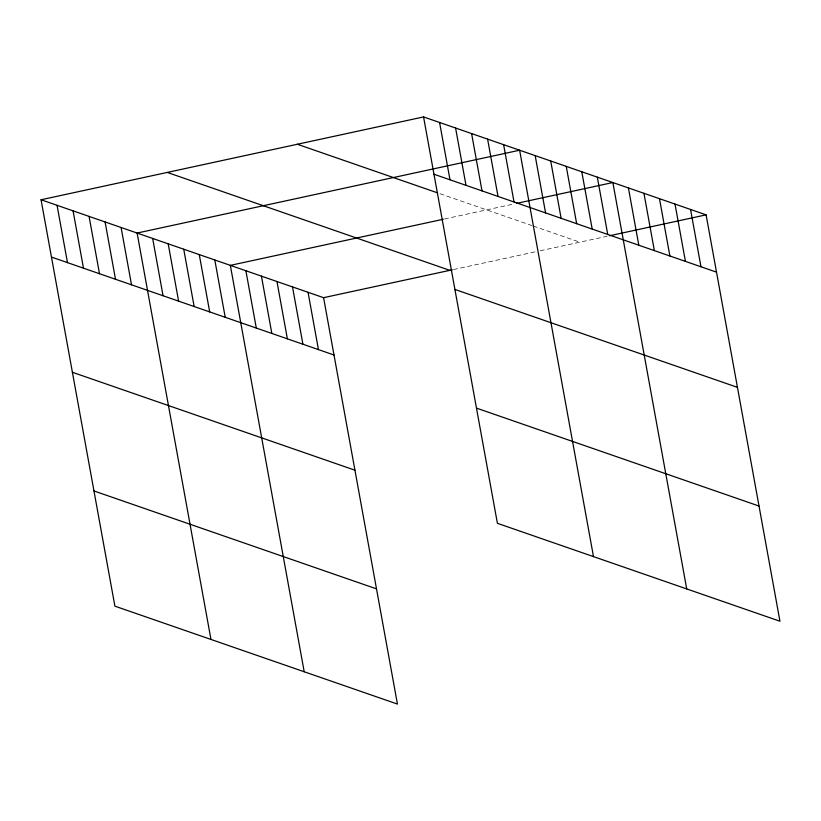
<?xml version="1.0" encoding="UTF-8"?>
<svg xmlns="http://www.w3.org/2000/svg" width="821" height="821" viewBox="0 0 821 821"><rect width="100%" height="100%" fill="white"/><g stroke="black" fill="none" stroke-linecap="round" stroke-linejoin="round"><path stroke-width="0.62" stroke-dasharray="4.11 3.08" d="M444.52 218.991L512.622 204.244M453.531 269.545L536.513 251.575M540.228 250.764L607.088 236.284M440.015 193.715L532.049 225.611M533.25 226.021L579.862 242.185"/><path stroke-width="1.23" d="M41.05 199.76L323.587 297.684L397.436 704.069L114.899 606.155L41.05 199.76L423.564 116.931L706.101 214.845L779.95 621.24L497.413 523.316L423.564 116.931M443.278 219.258L230.342 265.368L304.201 671.763M516.337 203.434L612.856 182.529L686.715 588.924M323.587 297.684L452.289 269.811M609.572 235.75L706.101 214.845M433.981 174.237L716.507 272.151M297.335 144.26L437.624 192.884M167.279 172.431L449.816 270.345M454.916 289.433L737.443 387.348M51.466 257.076L333.993 354.99M476.488 408.119L759.015 506.044M72.402 372.272L354.929 470.187M93.974 490.958L376.5 588.873M690.553 209.458L700.97 266.774M675.016 204.08L685.432 261.386M659.479 198.692L669.895 255.998M643.941 193.304L654.358 250.61M628.404 187.917L638.81 245.233M597.319 177.151L607.735 234.457M581.781 171.763L592.198 229.069M566.244 166.376L576.66 223.681M550.706 160.988L561.123 218.304M535.169 155.61L545.575 212.916M593.48 556.607L519.621 150.222L137.107 233.051L210.966 639.446M503.612 144.67L514.028 201.976M487.602 139.118L498.019 196.435M471.593 133.577L482.009 190.883M455.583 128.025L466 185.33M439.574 122.473L449.99 179.789M308.039 292.297L318.456 349.602M292.502 286.909L302.918 344.225M276.964 281.521L287.381 338.837M261.427 276.143L271.843 333.449M245.89 270.756L256.296 328.061M214.804 259.98L225.221 317.296M199.267 254.602L209.683 311.908M183.73 249.215L194.146 306.52M168.192 243.827L178.609 301.133M152.655 238.439L163.061 295.755M121.098 227.509L131.514 284.815M105.088 221.957L115.504 279.263M89.079 216.405L99.495 273.721M73.069 210.864L83.485 268.169M57.06 205.312L67.476 262.617"/></g></svg>
